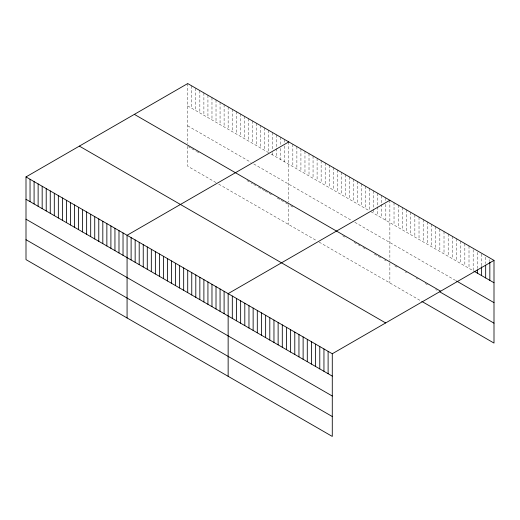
<?xml version="1.0" encoding="UTF-8"?>
<svg xmlns="http://www.w3.org/2000/svg" width="520" height="520" viewBox="0 0 520 520"><rect width="100%" height="100%" fill="white"/><g stroke="black" fill="none" stroke-linecap="round" stroke-linejoin="round"><path stroke-width="0.39" stroke-dasharray="2.6 1.95" d="M187.72 83.558L187.72 143.605M187.72 105.917L268.58 152.601M271.271 154.16L368.979 210.567M371 211.738L473.174 270.725L473.174 248.358M187.72 125.827L251.062 162.396M253.754 163.95L352.131 220.747M354.829 222.306L455.819 280.611M188.396 146.725L190.417 147.894M191.763 148.674L195.806 151.008M196.482 151.398L199.849 153.341M247.019 180.57L252.408 183.683M253.754 184.464L255.775 185.627M258.472 187.187L264.537 190.684M265.213 191.074L272.623 195.358M277.336 198.081L284.752 202.358M285.422 202.748L288.119 204.302M292.838 207.025L288.795 204.692L288.795 224.601M342.7 235.814L346.743 238.147M354.153 242.424L360.217 245.928M362.915 247.488L366.957 249.821M374.368 254.098L381.778 258.375M384.475 259.935L385.821 260.709M394.726 265.85L398.197 267.852M405.138 271.863L406.529 272.662M416.247 278.278L417.632 279.078M425.269 283.485L427.356 284.687M435.682 289.497L437.073 290.303M216.021 182.585L187.72 166.244L187.72 146.341M218.719 184.139L317.096 240.936M319.118 242.106L421.103 300.989M489.834 259.578L489.834 261.177M485.667 257.173L485.667 263.562M481.507 253.968L481.507 265.947M477.341 252.363L477.341 268.339M469.007 245.953L469.007 268.32M464.841 243.549L464.841 265.915M460.675 241.144L460.675 263.51M456.515 238.739L456.515 261.105M452.348 236.333L452.348 258.7M448.182 233.928L448.182 256.295M444.015 231.524L444.015 253.89M439.849 229.119L439.849 251.485M435.682 226.72L435.682 249.08M431.522 224.315L431.522 246.675M427.356 221.91L427.356 244.27M423.189 219.505L423.189 241.865M419.022 217.1L419.022 239.46M414.856 214.695L414.856 237.055M410.69 212.29L410.69 234.65M406.529 209.885L406.529 232.245M402.363 207.48L402.363 229.84M398.197 205.075L398.197 227.435M394.03 202.67L394.03 225.03M389.863 200.265L389.863 260.312M389.863 263.048L389.863 282.952M385.821 197.931L385.821 201.123M385.821 204.321L385.821 220.292M381.778 195.598L381.778 203.58M381.778 204.38L381.778 217.958M377.735 193.258L377.735 206.044M377.735 206.837L377.735 215.625M373.692 190.925L373.692 208.5M373.692 209.3L373.692 213.291M369.649 188.591L369.649 210.958M365.606 186.258L365.606 208.624M361.562 183.924L361.562 206.291M357.519 181.591L357.519 203.957M353.476 179.257L353.476 201.617M349.434 176.924L349.434 199.284M345.391 174.59L345.391 196.95M341.348 172.256L341.348 194.617M337.311 169.917L337.311 192.283M333.268 167.583L333.268 189.95M329.225 165.25L329.225 187.616M325.182 162.916L325.182 185.283M321.139 160.583L321.139 182.949M317.096 158.249L317.096 180.615M313.053 155.916L313.053 178.282M309.01 153.582L309.01 175.942M304.967 151.249L304.967 173.608M300.924 148.915L300.924 171.275M296.881 146.575L296.881 168.942M292.838 144.242L292.838 166.608M288.795 141.908L288.795 201.955M284.752 139.575L284.752 142.773M284.752 145.964L284.752 161.941M280.709 137.241L280.709 145.23M280.709 148.421L280.709 159.608M276.666 134.907L276.666 147.687M276.666 148.486L276.666 157.274M272.623 132.574L272.623 149.344M272.623 152.542L272.623 154.941M268.58 130.24L268.58 151.808M264.537 127.907L264.537 150.267M260.494 125.574L260.494 147.934M256.451 123.24L256.451 145.6M252.408 120.9L252.408 143.267M248.365 118.567L248.365 140.933M244.322 116.233L244.322 138.6M240.279 113.9L240.279 136.266M236.236 111.566L236.236 133.933M232.193 109.233L232.193 131.599M228.15 106.899L228.15 129.259M224.107 104.566L224.107 126.926M220.064 102.232L220.064 124.592M216.021 99.898L216.021 122.259M211.978 97.559L211.978 119.925M207.935 95.225L207.935 117.591M203.892 92.892L203.892 115.258M199.849 90.558L199.849 112.924M195.806 88.224L195.806 110.591M191.763 85.891L191.763 108.258"/><path stroke-width="0.78" d="M26 176.924L332.28 353.756L332.28 436.443L26 259.617L26 176.924L187.72 83.558L494 260.383L494 343.076L421.798 301.392M288.795 141.908L127.075 235.281L127.075 317.967M389.863 200.265L228.144 293.631L228.144 376.324M332.28 353.756L494 260.383M473.87 271.128L494 282.75M456.515 281.014L494 302.659M134.355 114.367L440.635 291.194M439.849 291.902L494 323.167M79.365 146.113L385.645 322.94M26 199.29L332.28 376.116M26 219.2L332.28 396.026M26 239.707L332.28 416.533M489.834 261.976L489.834 280.345M485.667 265.161L485.667 277.94M481.507 266.747L481.507 275.535M477.341 269.932L477.341 273.13M328.114 351.351L328.114 373.711M323.947 348.946L323.947 371.306M319.781 346.541L319.781 368.901M315.614 344.136L315.614 366.496M311.454 341.731L311.454 364.091M307.288 339.326L307.288 361.686M303.121 336.921L303.121 359.281M298.954 334.516L298.954 356.876M294.788 332.111L294.788 354.471M290.622 329.706L290.622 352.072M286.462 327.301L286.462 349.668M282.295 324.896L282.295 347.262M278.128 322.491L278.128 344.857M273.962 320.086L273.962 342.453M269.796 317.681L269.796 340.048M265.636 315.276L265.636 337.643M261.469 312.871L261.469 335.238M257.303 310.466L257.303 332.832M253.136 308.061L253.136 330.428M248.969 305.656L248.969 328.022M244.803 303.251L244.803 325.618M240.643 300.846L240.643 323.213M236.477 298.441L236.477 320.808M232.31 296.036L232.31 318.403M224.1 291.298L224.1 313.664M220.058 288.964L220.058 311.331M216.014 286.631L216.014 308.997M211.972 284.297L211.972 306.657M207.928 281.964L207.928 304.324M203.886 279.63L203.886 301.99M199.843 277.297L199.843 299.656M195.8 274.957L195.8 297.323M191.756 272.623L191.756 294.99M187.714 270.289L187.714 292.656M183.671 267.956L183.671 290.322M179.628 265.623L179.628 287.989M175.584 263.289L175.584 285.656M171.542 260.956L171.542 283.315M167.499 258.622L167.499 280.982M163.456 256.288L163.456 278.649M159.412 253.955L159.412 276.315M155.37 251.615L155.37 273.981M151.327 249.281L151.327 271.648M147.284 246.948L147.284 269.315M143.24 244.614L143.24 266.981M139.198 242.281L139.198 264.647M135.155 239.947L135.155 262.314M131.118 237.614L131.118 259.974M123.032 232.947L123.032 255.307M118.989 230.614L118.989 252.974M114.946 228.274L114.946 250.64M110.903 225.94L110.903 248.306M106.86 223.607L106.86 245.973M102.817 221.273L102.817 243.639M98.774 218.94L98.774 241.306M94.731 216.606L94.731 238.972M90.688 214.272L90.688 236.639M86.645 211.939L86.645 234.299M82.602 209.606L82.602 231.966M78.559 207.272L78.559 229.632M74.516 204.932L74.516 227.299M70.473 202.599L70.473 224.965M66.43 200.265L66.43 222.631M62.387 197.931L62.387 220.298M58.344 195.598L58.344 217.964M54.301 193.264L54.301 215.631M50.258 190.931L50.258 213.297M46.215 188.597L46.215 210.958M42.172 186.264L42.172 208.624M38.129 183.931L38.129 206.291M34.086 181.597L34.086 203.957M30.043 179.257L30.043 201.624"/></g></svg>
